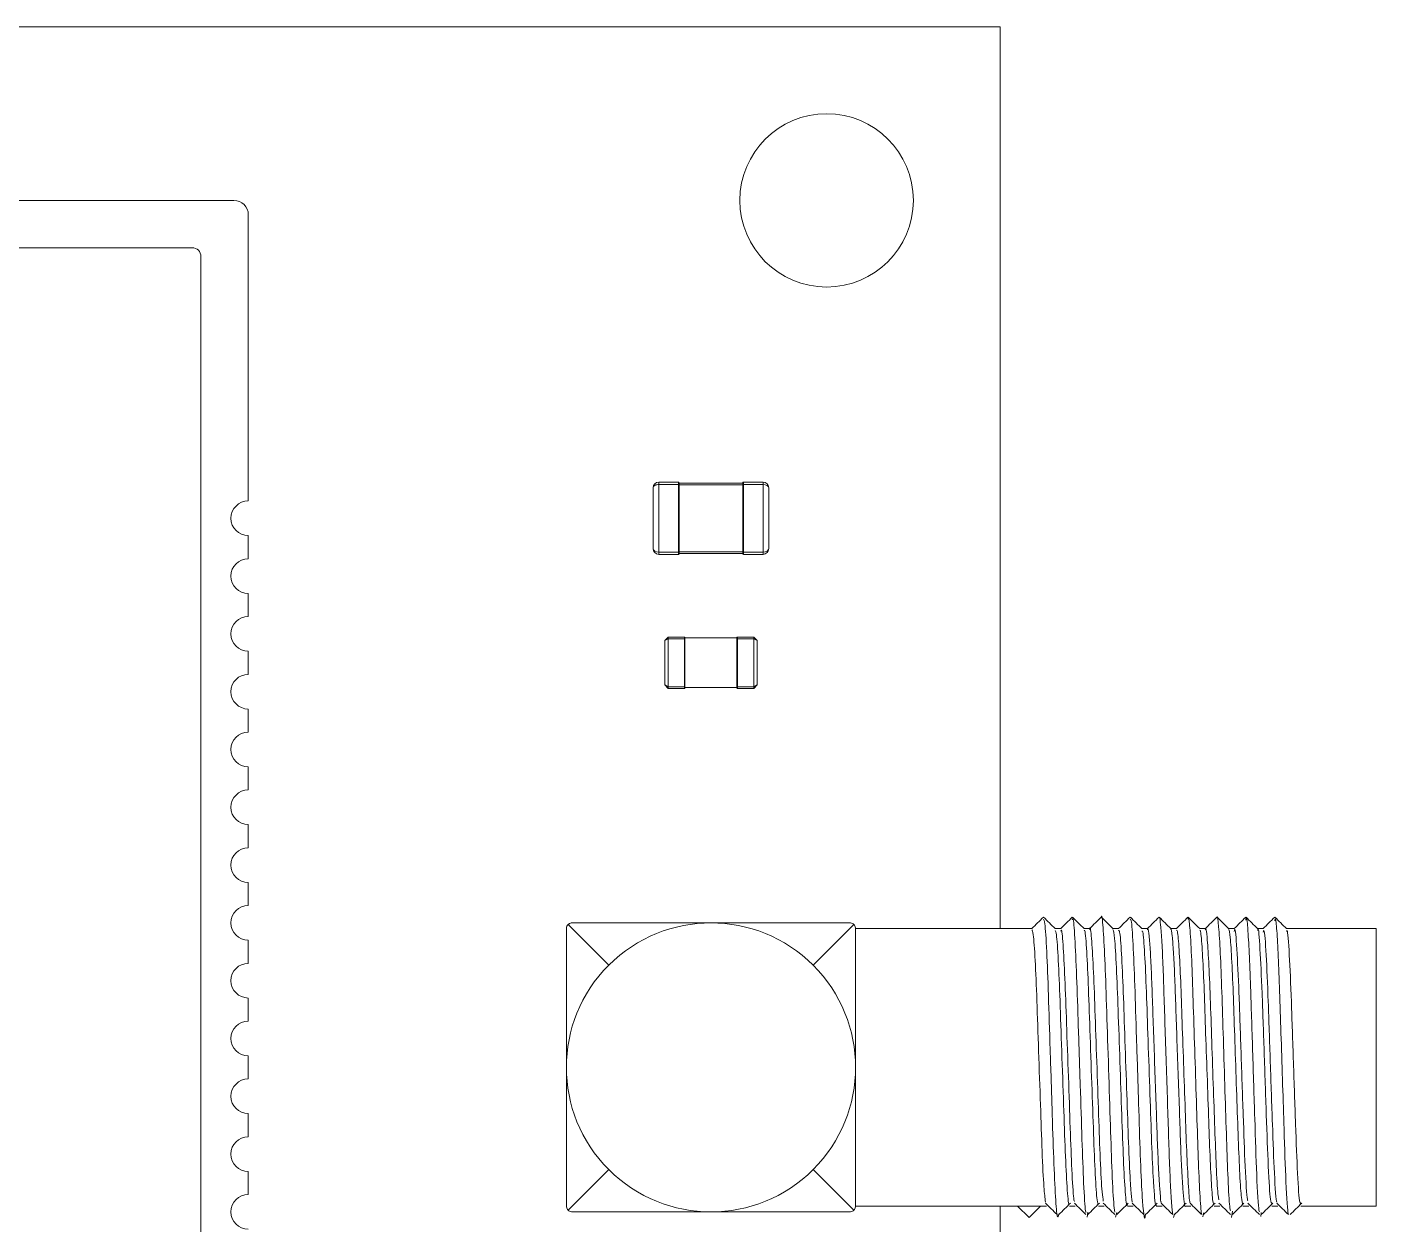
# Model space of a CAD drawing. Header units: millimetres. Extents: x -37 to 256, y 6 to 200.
# Drawn here: x 158.65 to 170.32, y 90.71 to 101.06 of the extents above; entities that cross this region are included whole.
import ezdxf

# ---------------------------------------------------------------- set-up
doc = ezdxf.new("R2010")
doc.units = ezdxf.units.MM

msp = doc.modelspace()

# ---------------------------------------------------------------- linework, layer by layer
at = {"color": 7, "linetype": 'Continuous', "lineweight": 15}
for p, q in [((167.066, 101.064), (107.066, 101.064)), ((167.066, 93.264), (167.066, 101.064)), ((160.441, 99.564), (157.966, 99.564)), ((160.566, 96.964), (160.566, 99.439)), ((160.081, 99.154), (146.051, 99.154)), ((160.156, 85.328), (160.156, 99.079)), ((164.066, 96.552), (164.066, 97.077)), ((164.116, 97.107), (164.116, 97.127)), ((164.116, 97.127), (164.286, 97.127)), ((164.116, 97.107), (164.116, 96.522)), ((164.286, 97.107), (164.116, 97.107)), ((164.286, 97.107), (164.286, 97.127)), ((164.286, 96.522), (164.286, 97.107)), ((164.291, 97.107), (164.286, 97.107)), ((164.291, 97.122), (164.291, 97.107)), ((164.291, 97.119), (164.841, 97.119)), ((164.291, 97.107), (164.291, 96.522)), ((164.841, 97.104), (164.291, 97.104)), ((164.841, 97.107), (164.841, 97.122)), ((164.841, 97.107), (164.846, 97.107)), ((164.841, 96.522), (164.841, 97.107)), ((164.846, 97.127), (164.846, 97.107)), ((164.846, 97.127), (165.016, 97.127)), ((164.846, 97.107), (164.846, 96.522)), ((165.016, 97.107), (164.846, 97.107)), ((165.016, 97.127), (165.016, 97.107)), ((165.016, 96.522), (165.016, 97.107)), ((165.066, 97.077), (165.066, 96.552)), ((160.566, 96.464), (160.566, 96.664)), ((164.116, 96.502), (164.116, 96.522)), ((164.116, 96.522), (164.286, 96.522)), ((164.286, 96.502), (164.116, 96.502)), ((164.291, 96.522), (164.286, 96.522)), ((164.286, 96.502), (164.286, 96.522)), ((164.291, 96.524), (164.841, 96.524)), ((164.291, 96.522), (164.291, 96.507)), ((164.841, 96.509), (164.291, 96.509)), ((164.841, 96.522), (164.846, 96.522)), ((164.841, 96.507), (164.841, 96.522)), ((164.846, 96.522), (164.846, 96.502)), ((164.846, 96.522), (165.016, 96.522)), ((165.016, 96.502), (164.846, 96.502)), ((165.016, 96.522), (165.016, 96.502)), ((160.566, 95.964), (160.566, 96.164)), ((164.166, 95.757), (164.196, 95.787)), ((164.196, 95.772), (164.166, 95.757)), ((164.196, 95.772), (164.196, 95.787)), ((164.196, 95.787), (164.336, 95.787)), ((164.336, 95.772), (164.196, 95.772)), ((164.196, 95.772), (164.196, 95.357)), ((164.336, 95.772), (164.336, 95.787)), ((164.336, 95.357), (164.336, 95.772)), ((164.341, 95.772), (164.336, 95.772)), ((164.341, 95.782), (164.341, 95.779)), ((164.341, 95.779), (164.341, 95.778)), ((164.791, 95.779), (164.341, 95.779)), ((164.341, 95.778), (164.341, 95.772)), ((164.341, 95.772), (164.341, 95.357)), ((164.791, 95.779), (164.791, 95.782)), ((164.791, 95.778), (164.791, 95.779)), ((164.791, 95.772), (164.791, 95.778)), ((164.791, 95.357), (164.791, 95.772)), ((164.791, 95.772), (164.796, 95.772)), ((164.796, 95.787), (164.796, 95.772)), ((164.796, 95.787), (164.936, 95.787)), ((164.796, 95.772), (164.796, 95.357)), ((164.936, 95.772), (164.796, 95.772)), ((164.936, 95.787), (164.966, 95.757)), ((164.936, 95.787), (164.936, 95.772)), ((164.966, 95.757), (164.936, 95.772)), ((164.936, 95.357), (164.936, 95.772)), ((160.566, 95.464), (160.566, 95.664)), ((164.166, 95.372), (164.166, 95.757)), ((164.966, 95.757), (164.966, 95.372)), ((164.166, 95.372), (164.196, 95.357)), ((164.196, 95.342), (164.166, 95.372)), ((164.196, 95.357), (164.336, 95.357)), ((164.196, 95.342), (164.196, 95.357)), ((164.336, 95.342), (164.196, 95.342)), ((164.341, 95.357), (164.336, 95.357)), ((164.336, 95.342), (164.336, 95.357)), ((164.341, 95.357), (164.341, 95.35)), ((164.341, 95.35), (164.341, 95.349)), ((164.341, 95.349), (164.341, 95.347)), ((164.791, 95.349), (164.341, 95.349)), ((164.791, 95.357), (164.796, 95.357)), ((164.791, 95.35), (164.791, 95.357)), ((164.791, 95.349), (164.791, 95.35)), ((164.791, 95.347), (164.791, 95.349)), ((164.796, 95.357), (164.936, 95.357)), ((164.796, 95.357), (164.796, 95.342)), ((164.936, 95.342), (164.796, 95.342)), ((164.936, 95.357), (164.966, 95.372)), ((164.966, 95.372), (164.936, 95.342)), ((164.936, 95.357), (164.936, 95.342)), ((160.566, 94.964), (160.566, 95.164)), ((160.566, 94.464), (160.566, 94.664)), ((160.566, 93.964), (160.566, 94.164)), ((160.566, 93.464), (160.566, 93.664)), ((163.366, 93.314), (165.766, 93.314)), ((163.316, 90.864), (163.316, 93.264)), ((163.331, 93.3), (163.682, 92.948)), ((165.801, 93.3), (165.45, 92.948)), ((167.341, 93.264), (165.816, 93.264)), ((165.816, 90.864), (165.816, 93.264)), ((167.591, 93.264), (167.542, 93.264)), ((167.841, 93.264), (167.792, 93.264)), ((168.091, 93.264), (168.042, 93.264)), ((168.341, 93.264), (168.292, 93.264)), ((168.591, 93.264), (168.542, 93.264)), ((168.841, 93.264), (168.792, 93.264)), ((169.091, 93.264), (169.042, 93.264)), ((169.341, 93.264), (169.292, 93.264)), ((170.316, 93.264), (169.542, 93.264)), ((170.316, 93.264), (170.316, 90.864)), ((160.566, 92.964), (160.566, 93.164)), ((160.566, 92.464), (160.566, 92.664)), ((160.566, 91.964), (160.566, 92.164)), ((160.566, 91.464), (160.566, 91.664)), ((160.566, 90.964), (160.566, 91.164)), ((163.331, 90.829), (163.682, 91.18)), ((165.45, 91.18), (165.801, 90.829)), ((165.816, 90.864), (167.216, 90.864)), ((167.066, 87.264), (167.066, 90.864)), ((167.316, 90.764), (167.216, 90.864)), ((167.216, 90.864), (167.416, 90.864)), ((167.416, 90.864), (167.316, 90.764)), ((167.416, 90.864), (167.466, 90.864)), ((167.666, 90.864), (167.716, 90.864)), ((167.916, 90.864), (167.966, 90.864)), ((168.166, 90.864), (168.216, 90.864)), ((168.416, 90.864), (168.466, 90.864)), ((168.666, 90.864), (168.716, 90.864)), ((168.916, 90.864), (168.966, 90.864)), ((169.166, 90.864), (169.216, 90.864)), ((169.416, 90.864), (169.466, 90.864)), ((169.666, 90.864), (170.316, 90.864)), ((163.366, 90.814), (165.766, 90.814)), ((167.819, 90.768), (167.824, 90.812)), ((168.063, 90.768), (168.074, 90.808)), ((168.566, 90.764), (168.574, 90.797)), ((168.82, 90.77), (168.824, 90.807)), ((169.068, 90.766), (169.074, 90.819)), ((169.321, 90.775), (169.324, 90.808))]:
    msp.add_line(p, q, dxfattribs=at)
msp.add_circle((165.566, 99.564), 0.75, dxfattribs=at)
for centre, radius, start, end in [((160.441, 99.439), 0.125, 0, 90), ((160.081, 99.079), 0.075, 0, 90), ((164.116, 97.077), 0.05, 90, 180), ((164.286, 97.122), 0.005, 0, 90), ((164.846, 97.122), 0.005, 90, 180), ((165.016, 97.077), 0.05, 0, 90), ((160.566, 96.814), 0.15, 90, 270), ((160.566, 96.314), 0.15, 90, 270), ((164.116, 96.552), 0.05, 180, 270), ((164.286, 96.507), 0.005, 270, 0), ((164.846, 96.507), 0.005, 180, 270), ((165.016, 96.552), 0.05, 270, 0), ((160.566, 95.814), 0.15, 90, 270), ((164.336, 95.782), 0.005, 0, 90), ((164.796, 95.782), 0.005, 90, 180), ((160.566, 95.314), 0.15, 90, 270), ((164.336, 95.347), 0.005, 270, 0), ((164.796, 95.347), 0.005, 180, 270), ((160.566, 94.814), 0.15, 90, 270), ((160.566, 94.314), 0.15, 90, 270), ((160.566, 93.814), 0.15, 90, 270), ((160.566, 93.314), 0.15, 90, 270), ((164.566, 92.064), 1.25, 45, 135), ((160.566, 92.814), 0.15, 90, 270), ((164.566, 92.064), 1.25, 135, 225), ((164.566, 92.064), 1.25, 315, 45), ((160.566, 92.314), 0.15, 90, 270), ((160.566, 91.814), 0.15, 90, 270), ((160.566, 91.314), 0.15, 90, 270), ((164.566, 92.064), 1.25, 225, 315), ((160.566, 90.814), 0.15, 90, 270)]:
    msp.add_arc(centre, radius, start, end, dxfattribs=at)
for centre, start_param, end_param in [((164.116, 97.077), 1.570796, 3.141593), ((165.016, 97.077), 0, 1.570796), ((164.116, 96.552), 3.141593, 4.712389), ((165.016, 96.552), 4.712389, 6.283185)]:
    msp.add_ellipse(centre, major_axis=(0.05, 0), ratio=0.6, start_param=start_param, end_param=end_param, dxfattribs=at)
for points, knots in [([(163.366, 93.314), (163.361, 93.314), (163.35, 93.313), (163.338, 93.306), (163.333, 93.301), (163.331, 93.3)], [0, 0, 0, 0, 0.399776, 0.798945, 1, 1, 1, 1]), ([(165.801, 93.3), (165.797, 93.303), (165.789, 93.31), (165.776, 93.314), (165.768, 93.314), (165.766, 93.314)], [0, 0, 0, 0, 0.421028, 0.842946, 1, 1, 1, 1]), ([(167.44, 93.364), (167.423, 93.347), (167.39, 93.314), (167.357, 93.281), (167.341, 93.264)], [0, 0, 0, 0, 0.502634, 1, 1, 1, 1]), ([(167.542, 93.264), (167.526, 93.28), (167.492, 93.314), (167.459, 93.347), (167.442, 93.364)], [0, 0, 0, 0, 0.499996, 1, 1, 1, 1]), ([(167.442, 93.346), (167.446, 93.34), (167.454, 93.326), (167.469, 93.089), (167.484, 92.702), (167.499, 92.217), (167.515, 91.712), (167.529, 91.256), (167.545, 90.921), (167.56, 90.742), (167.57, 90.778), (167.574, 90.796)], [0, 0, 0, 0, 0.082729, 0.200523, 0.314664, 0.429719, 0.547357, 0.660328, 0.776899, 0.893762, 1, 1, 1, 1]), ([(167.69, 93.364), (167.673, 93.347), (167.64, 93.314), (167.607, 93.281), (167.591, 93.264)], [0, 0, 0, 0, 0.502634, 1, 1, 1, 1]), ([(167.69, 93.341), (167.692, 93.348), (167.699, 93.37), (167.712, 93.204), (167.728, 92.873), (167.742, 92.416), (167.759, 91.913), (167.774, 91.426), (167.788, 91.045), (167.801, 90.829), (167.807, 90.812), (167.808, 90.809)], [0, 0, 0, 0, 0.059538, 0.190219, 0.320584, 0.446915, 0.578466, 0.707138, 0.834773, 0.966502, 1, 1, 1, 1]), ([(167.792, 93.264), (167.776, 93.28), (167.742, 93.314), (167.709, 93.347), (167.692, 93.364)], [0, 0, 0, 0, 0.499996, 1, 1, 1, 1]), ([(167.94, 93.364), (167.923, 93.347), (167.89, 93.314), (167.857, 93.281), (167.841, 93.264)], [0, 0, 0, 0, 0.502634, 1, 1, 1, 1]), ([(167.94, 93.358), (167.94, 93.36), (167.946, 93.395), (167.956, 93.287), (167.972, 93.028), (167.986, 92.609), (168.002, 92.116), (168.018, 91.613), (168.032, 91.183), (168.046, 90.89), (168.055, 90.834), (168.058, 90.812)], [0, 0, 0, 0, 0.00916, 0.137328, 0.269023, 0.395609, 0.525632, 0.656634, 0.782776, 0.914008, 1, 1, 1, 1]), ([(168.042, 93.264), (168.026, 93.28), (167.992, 93.314), (167.959, 93.347), (167.942, 93.364)], [0, 0, 0, 0, 0.499996, 1, 1, 1, 1]), ([(168.19, 93.364), (168.173, 93.347), (168.14, 93.314), (168.107, 93.281), (168.091, 93.264)], [0, 0, 0, 0, 0.502634, 1, 1, 1, 1]), ([(168.19, 93.344), (168.193, 93.347), (168.201, 93.354), (168.216, 93.15), (168.231, 92.79), (168.245, 92.318), (168.262, 91.812), (168.276, 91.341), (168.29, 91.016), (168.302, 90.831), (168.313, 90.762), (168.319, 90.753), (168.323, 90.791), (168.324, 90.798)], [0, 0, 0, 0, 0.074736, 0.190201, 0.3037, 0.415475, 0.531251, 0.643042, 0.756523, 0.834089, 0.909993, 0.983651, 1, 1, 1, 1]), ([(168.292, 93.264), (168.276, 93.28), (168.242, 93.314), (168.209, 93.347), (168.192, 93.364)], [0, 0, 0, 0, 0.499996, 1, 1, 1, 1]), ([(168.44, 93.364), (168.423, 93.347), (168.39, 93.314), (168.357, 93.281), (168.341, 93.264)], [0, 0, 0, 0, 0.502634, 1, 1, 1, 1]), ([(168.542, 93.264), (168.526, 93.28), (168.492, 93.314), (168.459, 93.347), (168.442, 93.364)], [0, 0, 0, 0, 0.499996, 1, 1, 1, 1]), ([(168.442, 93.358), (168.443, 93.359), (168.446, 93.368), (168.454, 93.303), (168.465, 93.16), (168.475, 92.937), (168.484, 92.664), (168.494, 92.351), (168.505, 92.014), (168.516, 91.683), (168.525, 91.38), (168.535, 91.118), (168.546, 90.922), (168.554, 90.814), (168.558, 90.799), (168.558, 90.797)], [0, 0, 0, 0, 0.015756, 0.103104, 0.192672, 0.281498, 0.366974, 0.453948, 0.543425, 0.632459, 0.718243, 0.804818, 0.894173, 0.983387, 1, 1, 1, 1]), ([(168.69, 93.364), (168.673, 93.347), (168.64, 93.314), (168.607, 93.281), (168.591, 93.264)], [0, 0, 0, 0, 0.502634, 1, 1, 1, 1]), ([(168.69, 93.347), (168.693, 93.351), (168.699, 93.361), (168.712, 93.212), (168.726, 92.93), (168.738, 92.545), (168.752, 92.105), (168.767, 91.661), (168.779, 91.26), (168.793, 90.965), (168.803, 90.807), (168.808, 90.798), (168.808, 90.797)], [0, 0, 0, 0, 0.067783, 0.184066, 0.300451, 0.412321, 0.528319, 0.644936, 0.756899, 0.872576, 0.989387, 1, 1, 1, 1]), ([(168.792, 93.264), (168.776, 93.28), (168.742, 93.314), (168.709, 93.347), (168.692, 93.364)], [0, 0, 0, 0, 0.499996, 1, 1, 1, 1]), ([(168.94, 93.364), (168.923, 93.347), (168.89, 93.314), (168.857, 93.281), (168.841, 93.264)], [0, 0, 0, 0, 0.502634, 1, 1, 1, 1]), ([(168.94, 93.354), (168.941, 93.358), (168.946, 93.385), (168.955, 93.294), (168.97, 93.075), (168.983, 92.727), (168.996, 92.307), (169.01, 91.858), (169.024, 91.431), (169.036, 91.086), (169.049, 90.855), (169.056, 90.831), (169.058, 90.822)], [0, 0, 0, 0, 0.017243, 0.131318, 0.248553, 0.362173, 0.475752, 0.592985, 0.707098, 0.820207, 0.937399, 1, 1, 1, 1]), ([(169.042, 93.264), (169.026, 93.28), (168.992, 93.314), (168.959, 93.347), (168.942, 93.364)], [0, 0, 0, 0, 0.499996, 1, 1, 1, 1]), ([(169.19, 93.364), (169.173, 93.347), (169.14, 93.314), (169.107, 93.281), (169.091, 93.264)], [0, 0, 0, 0, 0.502634, 1, 1, 1, 1]), ([(169.19, 93.338), (169.191, 93.347), (169.197, 93.38), (169.207, 93.273), (169.22, 93.072), (169.233, 92.719), (169.249, 92.212), (169.268, 91.608), (169.284, 91.113), (169.3, 90.831), (169.307, 90.817), (169.308, 90.815)], [0, 0, 0, 0, 0.041428, 0.1440033, 0.2485427, 0.3502261, 0.5016964, 0.6568467, 0.8066977, 0.9623596, 1, 1, 1, 1]), ([(169.292, 93.264), (169.276, 93.28), (169.242, 93.314), (169.209, 93.347), (169.192, 93.364)], [0, 0, 0, 0, 0.499996, 1, 1, 1, 1]), ([(169.44, 93.364), (169.423, 93.347), (169.39, 93.314), (169.357, 93.281), (169.341, 93.264)], [0, 0, 0, 0, 0.502634, 1, 1, 1, 1]), ([(169.44, 93.332), (169.442, 93.342), (169.449, 93.368), (169.46, 93.233), (169.473, 93.006), (169.484, 92.686), (169.496, 92.312), (169.509, 91.913), (169.523, 91.463), (169.537, 91.051), (169.552, 90.802), (169.558, 90.801), (169.558, 90.801)], [0, 0, 0, 0, 0.065707, 0.169043, 0.27317, 0.373429, 0.474822, 0.579193, 0.681731, 0.831979, 0.987329, 1, 1, 1, 1]), ([(169.542, 93.264), (169.526, 93.28), (169.492, 93.314), (169.459, 93.347), (169.442, 93.364)], [0, 0, 0, 0, 0.499996, 1, 1, 1, 1]), ([(163.331, 93.3), (163.327, 93.295), (163.32, 93.287), (163.317, 93.274), (163.316, 93.266), (163.316, 93.264)], [0, 0, 0, 0, 0.421028, 0.842946, 1, 1, 1, 1]), ([(165.816, 93.264), (165.816, 93.269), (165.815, 93.28), (165.808, 93.292), (165.803, 93.298), (165.801, 93.3)], [0, 0, 0, 0, 0.3997764, 0.798945, 1, 1, 1, 1]), ([(167.34, 93.255), (167.344, 93.25), (167.353, 93.238), (167.369, 93.011), (167.384, 92.652), (167.399, 92.205), (167.415, 91.738), (167.429, 91.322), (167.444, 91.011), (167.454, 90.934), (167.458, 90.899)], [0, 0, 0, 0, 0.1120907, 0.2436445, 0.3711175, 0.4996111, 0.6309908, 0.7571558, 0.8873431, 1, 1, 1, 1]), ([(167.542, 93.247), (167.546, 93.242), (167.554, 93.229), (167.569, 93.01), (167.584, 92.653), (167.599, 92.205), (167.615, 91.74), (167.629, 91.317), (167.645, 91.013), (167.658, 90.861), (167.664, 90.879), (167.666, 90.884)], [0, 0, 0, 0, 0.0880508, 0.2135533, 0.3351626, 0.4577456, 0.583082, 0.7034435, 0.8276424, 0.9521522, 1, 1, 1, 1]), ([(167.59, 93.243), (167.592, 93.249), (167.599, 93.269), (167.612, 93.116), (167.628, 92.811), (167.642, 92.389), (167.659, 91.924), (167.674, 91.475), (167.688, 91.124), (167.701, 90.924), (167.707, 90.909), (167.708, 90.905)], [0, 0, 0, 0, 0.059984, 0.190679, 0.321058, 0.447401, 0.578967, 0.707652, 0.8353, 0.967043, 1, 1, 1, 1]), ([(167.792, 93.245), (167.794, 93.249), (167.8, 93.265), (167.813, 93.114), (167.828, 92.812), (167.842, 92.389), (167.859, 91.924), (167.874, 91.476), (167.888, 91.118), (167.904, 90.895), (167.912, 90.883), (167.916, 90.877)], [0, 0, 0, 0, 0.038192, 0.162744, 0.286993, 0.407396, 0.532777, 0.655412, 0.77706, 0.902609, 1, 1, 1, 1]), ([(167.84, 93.258), (167.84, 93.26), (167.846, 93.293), (167.856, 93.193), (167.872, 92.954), (167.886, 92.567), (167.902, 92.112), (167.918, 91.648), (167.932, 91.25), (167.946, 90.98), (167.955, 90.928), (167.958, 90.908)], [0, 0, 0, 0, 0.009023, 0.137185, 0.268875, 0.395454, 0.52547, 0.656466, 0.782601, 0.913827, 1, 1, 1, 1]), ([(168.042, 93.258), (168.047, 93.242), (168.056, 93.208), (168.072, 92.948), (168.086, 92.568), (168.102, 92.111), (168.118, 91.65), (168.132, 91.244), (168.148, 90.971), (168.159, 90.848), (168.165, 90.873), (168.166, 90.877)], [0, 0, 0, 0, 0.113219, 0.238628, 0.359171, 0.482988, 0.607737, 0.727857, 0.852826, 0.97627, 1, 1, 1, 1]), ([(168.09, 93.245), (168.093, 93.248), (168.101, 93.255), (168.116, 93.067), (168.131, 92.734), (168.145, 92.298), (168.162, 91.832), (168.176, 91.396), (168.19, 91.099), (168.201, 90.94), (168.206, 90.909), (168.208, 90.898)], [0, 0, 0, 0, 0.085756, 0.2170052, 0.3460194, 0.4730732, 0.6046756, 0.7317474, 0.8607407, 0.9489095, 1, 1, 1, 1]), ([(168.292, 93.243), (168.295, 93.244), (168.302, 93.248), (168.316, 93.065), (168.331, 92.734), (168.345, 92.298), (168.362, 91.831), (168.376, 91.397), (168.39, 91.095), (168.402, 90.93), (168.411, 90.863), (168.415, 90.871), (168.416, 90.873)], [0, 0, 0, 0, 0.062804, 0.187938, 0.310941, 0.432076, 0.557547, 0.678698, 0.801681, 0.885742, 0.968002, 1, 1, 1, 1]), ([(168.34, 93.255), (168.341, 93.258), (168.346, 93.27), (168.354, 93.209), (168.365, 93.075), (168.375, 92.87), (168.384, 92.618), (168.394, 92.328), (168.405, 92.018), (168.416, 91.712), (168.425, 91.433), (168.435, 91.191), (168.446, 91.01), (168.454, 90.91), (168.458, 90.897), (168.458, 90.895)], [0, 0, 0, 0, 0.03438, 0.120116, 0.208032, 0.295221, 0.379119, 0.464488, 0.552315, 0.639707, 0.723908, 0.808886, 0.896593, 0.984161, 1, 1, 1, 1]), ([(168.542, 93.258), (168.543, 93.259), (168.546, 93.267), (168.554, 93.208), (168.565, 93.075), (168.575, 92.87), (168.584, 92.618), (168.594, 92.328), (168.605, 92.018), (168.616, 91.712), (168.625, 91.432), (168.635, 91.193), (168.646, 91.004), (168.657, 90.896), (168.663, 90.852), (168.666, 90.864), (168.666, 90.864)], [0, 0, 0, 0, 0.013926, 0.09564, 0.179432, 0.262529, 0.342492, 0.423855, 0.507561, 0.590854, 0.671104, 0.752095, 0.835687, 0.919147, 0.999766, 1, 1, 1, 1]), ([(168.59, 93.248), (168.593, 93.252), (168.599, 93.262), (168.612, 93.124), (168.626, 92.864), (168.638, 92.508), (168.652, 92.102), (168.667, 91.692), (168.679, 91.322), (168.693, 91.049), (168.703, 90.904), (168.708, 90.895), (168.708, 90.895)], [0, 0, 0, 0, 0.0684523, 0.1847393, 0.3011295, 0.4130017, 0.5290044, 0.6456262, 0.7575917, 0.8732732, 0.9900884, 1, 1, 1, 1]), ([(168.792, 93.247), (168.794, 93.25), (168.8, 93.256), (168.812, 93.122), (168.826, 92.864), (168.838, 92.508), (168.852, 92.102), (168.867, 91.691), (168.879, 91.323), (168.893, 91.043), (168.906, 90.881), (168.913, 90.879), (168.916, 90.878)], [0, 0, 0, 0, 0.046298, 0.157106, 0.268013, 0.374615, 0.485152, 0.596279, 0.70297, 0.813201, 0.924512, 1, 1, 1, 1]), ([(168.84, 93.255), (168.841, 93.258), (168.846, 93.284), (168.855, 93.199), (168.87, 92.998), (168.883, 92.676), (168.896, 92.288), (168.91, 91.873), (168.924, 91.479), (168.936, 91.161), (168.949, 90.948), (168.956, 90.926), (168.958, 90.918)], [0, 0, 0, 0, 0.017274, 0.131381, 0.248649, 0.3623, 0.47591, 0.593177, 0.707321, 0.820461, 0.937687, 1, 1, 1, 1]), ([(169.042, 93.263), (169.046, 93.247), (169.055, 93.213), (169.07, 92.994), (169.083, 92.677), (169.096, 92.288), (169.11, 91.873), (169.124, 91.48), (169.136, 91.158), (169.152, 90.912), (169.161, 90.89), (169.166, 90.878)], [0, 0, 0, 0, 0.107479, 0.219113, 0.327305, 0.435457, 0.54709, 0.655751, 0.763455, 0.875049, 1, 1, 1, 1]), ([(169.09, 93.24), (169.091, 93.248), (169.099, 93.288), (169.113, 93.111), (169.131, 92.731), (169.149, 92.2), (169.168, 91.643), (169.184, 91.186), (169.2, 90.926), (169.207, 90.914), (169.208, 90.911)], [0, 0, 0, 0, 0.041497, 0.195985, 0.349477, 0.501278, 0.656767, 0.806944, 0.962947, 1, 1, 1, 1]), ([(169.292, 93.249), (169.293, 93.253), (169.3, 93.285), (169.313, 93.108), (169.331, 92.732), (169.349, 92.199), (169.368, 91.645), (169.384, 91.18), (169.402, 90.895), (169.412, 90.891), (169.416, 90.889)], [0, 0, 0, 0, 0.02056, 0.167757, 0.314004, 0.458639, 0.60679, 0.749878, 0.898517, 1, 1, 1, 1]), ([(169.34, 93.235), (169.342, 93.243), (169.351, 93.273), (169.367, 93.063), (169.384, 92.652), (169.402, 92.11), (169.421, 91.557), (169.437, 91.129), (169.452, 90.899), (169.458, 90.898), (169.458, 90.898)], [0, 0, 0, 0, 0.066275, 0.221674, 0.373615, 0.526931, 0.681529, 0.832313, 0.988219, 1, 1, 1, 1]), ([(169.542, 93.238), (169.544, 93.244), (169.551, 93.268), (169.567, 93.061), (169.584, 92.652), (169.602, 92.109), (169.621, 91.559), (169.637, 91.12), (169.654, 90.875), (169.663, 90.889), (169.666, 90.894)], [0, 0, 0, 0, 0.044081, 0.192149, 0.336923, 0.483007, 0.630312, 0.773984, 0.922536, 1, 1, 1, 1]), ([(163.316, 90.864), (163.317, 90.859), (163.318, 90.848), (163.324, 90.836), (163.329, 90.831), (163.331, 90.829)], [0, 0, 0, 0, 0.399776, 0.798945, 1, 1, 1, 1]), ([(165.801, 90.829), (165.805, 90.833), (165.812, 90.841), (165.816, 90.854), (165.816, 90.862), (165.816, 90.864)], [0, 0, 0, 0, 0.421028, 0.842946, 1, 1, 1, 1]), ([(167.458, 90.889), (167.475, 90.873), (167.508, 90.84), (167.542, 90.807), (167.558, 90.791)], [0, 0, 0, 0, 0.499999, 1, 1, 1, 1]), ([(167.574, 90.791), (167.591, 90.807), (167.624, 90.84), (167.657, 90.873), (167.674, 90.889)], [0, 0, 0, 0, 0.500001, 1, 1, 1, 1]), ([(167.708, 90.889), (167.725, 90.873), (167.758, 90.84), (167.792, 90.807), (167.808, 90.791)], [0, 0, 0, 0, 0.499999, 1, 1, 1, 1]), ([(167.824, 90.791), (167.841, 90.807), (167.874, 90.84), (167.907, 90.873), (167.924, 90.889)], [0, 0, 0, 0, 0.500001, 1, 1, 1, 1]), ([(167.958, 90.889), (167.975, 90.873), (168.008, 90.84), (168.042, 90.807), (168.058, 90.791)], [0, 0, 0, 0, 0.499999, 1, 1, 1, 1]), ([(168.074, 90.791), (168.091, 90.807), (168.124, 90.84), (168.157, 90.873), (168.174, 90.889)], [0, 0, 0, 0, 0.500001, 1, 1, 1, 1]), ([(168.208, 90.889), (168.225, 90.873), (168.258, 90.84), (168.292, 90.807), (168.308, 90.791)], [0, 0, 0, 0, 0.499999, 1, 1, 1, 1]), ([(168.324, 90.791), (168.341, 90.807), (168.374, 90.84), (168.407, 90.873), (168.424, 90.889)], [0, 0, 0, 0, 0.500001, 1, 1, 1, 1]), ([(168.458, 90.889), (168.475, 90.873), (168.508, 90.84), (168.542, 90.807), (168.558, 90.791)], [0, 0, 0, 0, 0.499999, 1, 1, 1, 1]), ([(168.574, 90.791), (168.591, 90.807), (168.624, 90.84), (168.657, 90.873), (168.674, 90.889)], [0, 0, 0, 0, 0.500001, 1, 1, 1, 1]), ([(168.708, 90.889), (168.725, 90.873), (168.758, 90.84), (168.792, 90.807), (168.808, 90.791)], [0, 0, 0, 0, 0.499999, 1, 1, 1, 1]), ([(168.824, 90.791), (168.841, 90.807), (168.874, 90.84), (168.907, 90.873), (168.924, 90.889)], [0, 0, 0, 0, 0.500001, 1, 1, 1, 1]), ([(168.958, 90.889), (168.975, 90.873), (169.008, 90.84), (169.042, 90.807), (169.058, 90.791)], [0, 0, 0, 0, 0.499999, 1, 1, 1, 1]), ([(169.074, 90.791), (169.091, 90.807), (169.124, 90.84), (169.157, 90.873), (169.174, 90.889)], [0, 0, 0, 0, 0.500001, 1, 1, 1, 1]), ([(169.208, 90.889), (169.225, 90.873), (169.258, 90.84), (169.292, 90.807), (169.308, 90.791)], [0, 0, 0, 0, 0.499999, 1, 1, 1, 1]), ([(169.324, 90.791), (169.341, 90.807), (169.374, 90.84), (169.407, 90.873), (169.424, 90.889)], [0, 0, 0, 0, 0.500001, 1, 1, 1, 1]), ([(169.458, 90.889), (169.475, 90.873), (169.508, 90.84), (169.542, 90.807), (169.558, 90.791)], [0, 0, 0, 0, 0.499999, 1, 1, 1, 1]), ([(169.574, 90.791), (169.591, 90.807), (169.624, 90.84), (169.657, 90.873), (169.674, 90.889)], [0, 0, 0, 0, 0.500001, 1, 1, 1, 1]), ([(163.331, 90.829), (163.335, 90.825), (163.343, 90.818), (163.356, 90.815), (163.364, 90.814), (163.366, 90.814)], [0, 0, 0, 0, 0.421028, 0.842946, 1, 1, 1, 1]), ([(165.766, 90.814), (165.771, 90.815), (165.782, 90.816), (165.794, 90.822), (165.8, 90.827), (165.801, 90.829)], [0, 0, 0, 0, 0.3997764, 0.798945, 1, 1, 1, 1])]:
    msp.add_open_spline(points, degree=3, knots=knots, dxfattribs=at)

doc.saveas('drawing.dxf')
